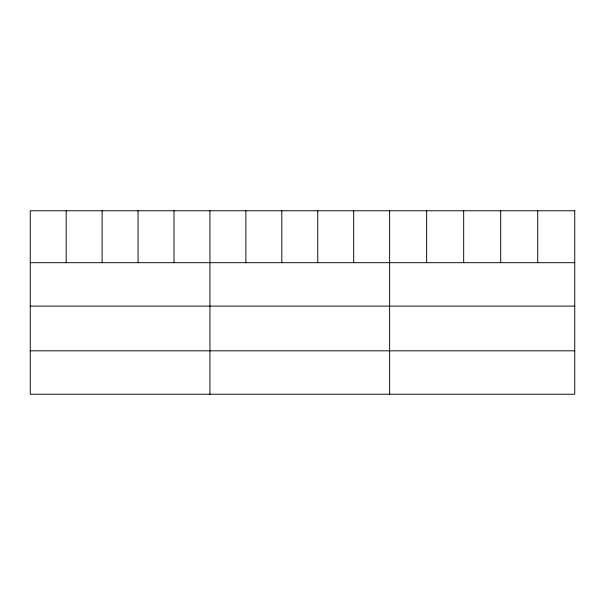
<?xml version="1.0" encoding="UTF-8"?>
<svg xmlns="http://www.w3.org/2000/svg" width="605" height="605" viewBox="0 0 605 605"><rect width="100%" height="100%" fill="white"/><g stroke="black" fill="none" stroke-linecap="round" stroke-linejoin="round"><path stroke-width="0.91" d="M30.25 262.691L574.75 262.691M30.25 306.1L574.75 306.1M30.25 350.824L574.75 350.824M537.724 210.767L537.724 262.691M500.698 210.767L500.698 262.691M463.672 210.767L463.672 262.691M426.646 210.767L426.646 262.691M389.62 210.767L389.62 394.233M353.683 210.767L353.683 262.691M317.746 210.767L317.746 262.691M281.809 210.767L281.809 262.691M245.872 210.767L245.872 262.691M209.935 210.767L209.935 394.233M173.998 210.767L173.998 262.691M138.061 210.767L138.061 262.691M102.124 210.767L102.124 262.691M66.187 210.767L66.187 262.691M574.75 210.767L30.25 210.767L30.25 394.233L574.75 394.233L574.75 210.767"/></g></svg>
